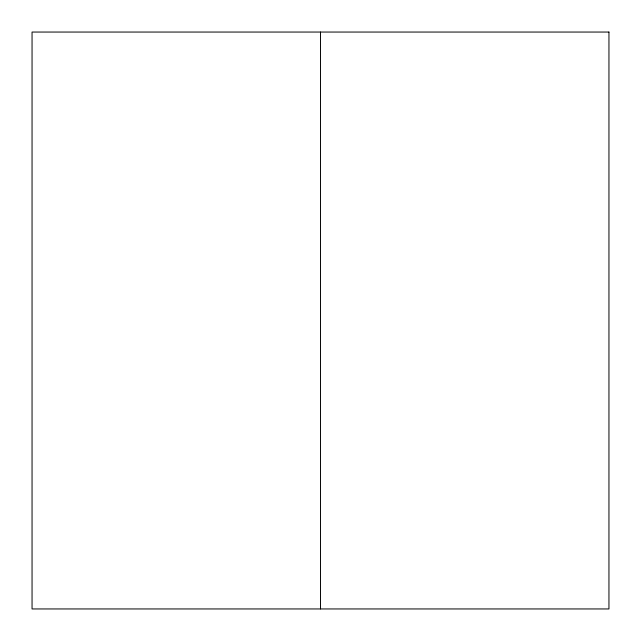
<?xml version="1.0" encoding="UTF-8"?>
<svg xmlns="http://www.w3.org/2000/svg" width="641" height="641" viewBox="0 0 641 641"><rect width="100%" height="100%" fill="white"/><g stroke="black" fill="none" stroke-linecap="round" stroke-linejoin="round"><path stroke-width="0.96" d="M320.5 32.05L320.5 608.95M608.95 32.05L32.05 32.05L32.05 608.95L608.95 608.95L608.95 32.05"/></g></svg>
